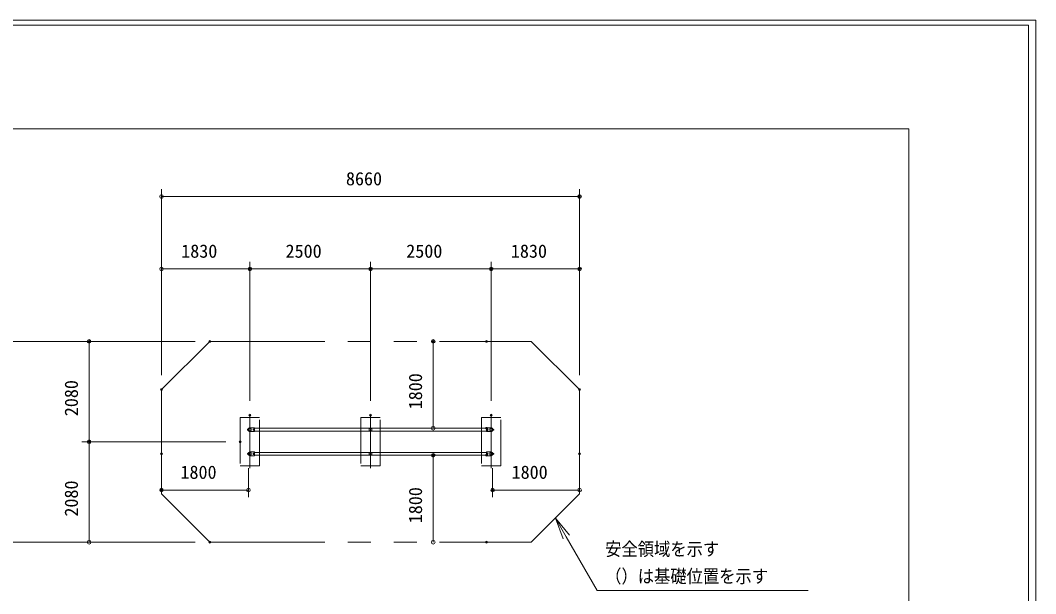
# Model space of a CAD drawing. Units: millimetres, scale not verified. Extents: x 0 to 420, y 0 to 297.
# Drawn here: x 280 to 420.2, y 218.1 to 297.3 of the extents above; entities that cross this region are included whole.
import ezdxf
from ezdxf.enums import TextEntityAlignment as Align

# ---------------------------------------------------------------- set-up
doc = ezdxf.new("R2010")
doc.units = ezdxf.units.MM
doc.header["$LTSCALE"] = 0.5
doc.header["$PDMODE"] = 32
doc.header["$PDSIZE"] = 0.25
for name, pattern in [('USER1', [50.8, 31.75, -6.35, 6.35, -6.35]), ('USER2', [19.05, 12.7, -6.35]), ('USER3', [63.5, 31.75, -6.35, 6.35, -6.35, 6.35, -6.35])]:
    doc.linetypes.add(name, pattern=pattern)
for name, color, linetype, lineweight in [('DEFPOINTS_3', 7, 'Continuous', 0), ('LY_2', 7, 'Continuous', 0), ('LY_5', 7, 'Continuous', 0), ('LY_6', 7, 'Continuous', 0)]:
    doc.layers.add(name, color=color, linetype=linetype, lineweight=lineweight)
doc.styles.add('ＭＳ ゴシック', font='')
doc.styles.get('ＭＳ ゴシック').set_extended_font_data('MS Gothic')

# ---------------------------------------------------------------- blocks, each defined once
blk = doc.blocks.new('-010-_DOTBLANK')
at = {"color": 7, "linetype": 'Continuous', "lineweight": 0}
blk.add_line((-0.5, 0), (-1, 0), dxfattribs=at)
blk.add_circle((0, 0), 0.5, dxfattribs=at)
blk = doc.blocks.new('-002-_U2')
at = {"color": 7, "linetype": 'Continuous', "lineweight": 0}
for p, q in [((-1, 0.1667), (0, 0)), ((0, 0), (-1, 0)), ((-1, -0.1667), (0, 0))]:
    blk.add_line(p, q, dxfattribs=at)

msp = doc.modelspace()

# ---------------------------------------------------------------- linework, layer by layer
at = {"layer": 'DEFPOINTS_3'}
for p, q in [((420.25, 297.3069), (0.25, 297.3069)), ((420.25, 0.3069), (420.25, 297.3069))]:
    msp.add_line(p, q, dxfattribs=at)
at = {"layer": 'LY_2'}
for p, q in [((402.75, 282.3069), (17.75, 282.3069)), ((402.75, 15.3069), (402.75, 282.3069))]:
    msp.add_line(p, q, dxfattribs=at)
at = {"layer": 'LY_5'}
for p, q in [((419.248, 296.6134), (1.252, 296.6134)), ((419.248, -0.3069), (419.248, 296.6134)), ((311.3637, 240.7372), (311.3637, 240.7906)), ((311.3927, 240.7062), (311.3927, 240.8216)), ((311.3994, 240.8216), (311.3927, 240.8216)), ((311.3994, 240.7062), (311.3927, 240.7062)), ((311.4161, 240.8252), (311.3994, 240.8252)), ((311.3994, 240.7026), (311.3994, 240.8252)), ((311.3994, 240.7062), (311.3994, 240.8216)), ((311.3994, 240.7692), (311.4161, 240.7648)), ((311.3994, 240.763), (311.4161, 240.7586)), ((311.4161, 240.7026), (311.3994, 240.7026)), ((311.4161, 240.8306), (311.4161, 240.6972)), ((311.4294, 240.8306), (311.4161, 240.8306)), ((311.4161, 240.7026), (311.4161, 240.8252)), ((311.4294, 240.6972), (311.4161, 240.6972)), ((311.4294, 240.6706), (311.4294, 240.8572)), ((311.4294, 240.8306), (311.4294, 240.6972)), ((311.4361, 240.8639), (311.4619, 240.8639)), ((311.4361, 240.6639), (311.4619, 240.6639)), ((311.4937, 240.6639), (311.4937, 240.8639)), ((311.4937, 240.8639), (311.5421, 240.8639)), ((311.4937, 240.6639), (311.5421, 240.6639)), ((311.5338, 240.6639), (311.5338, 240.8639)), ((311.5421, 240.6639), (311.5421, 240.8639)), ((312.3377, 241.0339), (311.7127, 241.0339)), ((312.3377, 240.4939), (311.7127, 240.4939)), ((312.3444, 240.8639), (312.2444, 240.8639)), ((312.3444, 240.6639), (312.2444, 240.6639)), ((312.3444, 240.5006), (312.3444, 241.0272)), ((312.3444, 240.9656), (344.4111, 240.9656)), ((312.3444, 240.5622), (344.4111, 240.5622)), ((344.4111, 240.5006), (344.4111, 241.0272)), ((344.4111, 240.8639), (344.5111, 240.8639)), ((344.4111, 240.6639), (344.5111, 240.6639)), ((344.4177, 241.0339), (345.0427, 241.0339)), ((344.4177, 240.4939), (345.0427, 240.4939)), ((345.2134, 240.6639), (345.2134, 240.8639)), ((345.2617, 240.8639), (345.2134, 240.8639)), ((345.2617, 240.6639), (345.2134, 240.6639)), ((345.2217, 240.6639), (345.2217, 240.8639)), ((345.2617, 240.6639), (345.2617, 240.8639)), ((345.3194, 240.8639), (345.2935, 240.8639)), ((345.3194, 240.6639), (345.2935, 240.6639)), ((345.3261, 240.6706), (345.3261, 240.8572)), ((345.3261, 240.8306), (345.3261, 240.6972)), ((345.3261, 240.8306), (345.3394, 240.8306)), ((345.3261, 240.6972), (345.3394, 240.6972)), ((345.3394, 240.8306), (345.3394, 240.6972)), ((345.3394, 240.8252), (345.3561, 240.8252)), ((345.3394, 240.7026), (345.3394, 240.8252)), ((345.3561, 240.7692), (345.3394, 240.7648)), ((345.3561, 240.763), (345.3394, 240.7586)), ((345.3394, 240.7026), (345.3561, 240.7026)), ((345.3561, 240.7026), (345.3561, 240.8252)), ((345.3561, 240.7062), (345.3561, 240.8216)), ((345.3561, 240.8216), (345.3627, 240.8216)), ((345.3561, 240.7062), (345.3627, 240.7062)), ((345.3627, 240.7062), (345.3627, 240.8216)), ((345.3917, 240.7372), (345.3917, 240.7906)), ((311.3637, 237.4039), (311.3637, 237.4572)), ((311.3927, 237.3729), (311.3927, 237.4882)), ((311.3994, 237.4882), (311.3927, 237.4882)), ((311.3994, 237.3729), (311.3927, 237.3729)), ((311.4161, 237.4919), (311.3994, 237.4919)), ((311.3994, 237.3692), (311.3994, 237.4919)), ((311.3994, 237.3729), (311.3994, 237.4882)), ((311.3994, 237.4359), (311.4161, 237.4314)), ((311.3994, 237.4297), (311.4161, 237.4252)), ((311.4161, 237.3692), (311.3994, 237.3692)), ((311.4161, 237.4972), (311.4161, 237.3639)), ((311.4294, 237.4972), (311.4161, 237.4972)), ((311.4161, 237.3692), (311.4161, 237.4919)), ((311.4294, 237.3639), (311.4161, 237.3639)), ((311.4294, 237.3372), (311.4294, 237.5239)), ((311.4294, 237.4972), (311.4294, 237.3639)), ((311.4361, 237.5306), (311.4619, 237.5306)), ((311.4361, 237.3306), (311.4619, 237.3306)), ((311.4937, 237.3306), (311.4937, 237.5306)), ((311.4937, 237.5306), (311.5421, 237.5306)), ((311.4937, 237.3306), (311.5421, 237.3306)), ((311.5338, 237.3306), (311.5338, 237.5306)), ((311.5421, 237.3306), (311.5421, 237.5306)), ((312.3377, 237.7006), (311.7127, 237.7006)), ((312.3377, 237.1606), (311.7127, 237.1606)), ((312.3444, 237.5306), (312.2444, 237.5306)), ((312.3444, 237.3306), (312.2444, 237.3306)), ((312.3444, 237.1672), (312.3444, 237.6939)), ((312.3444, 237.6322), (344.4111, 237.6322)), ((312.3444, 237.2289), (344.4111, 237.2289)), ((344.4111, 237.1672), (344.4111, 237.6939)), ((344.4111, 237.5306), (344.5111, 237.5306)), ((344.4111, 237.3306), (344.5111, 237.3306)), ((344.4177, 237.7006), (345.0427, 237.7006)), ((344.4177, 237.1606), (345.0427, 237.1606)), ((345.2134, 237.3306), (345.2134, 237.5306)), ((345.2617, 237.5306), (345.2134, 237.5306)), ((345.2617, 237.3306), (345.2134, 237.3306)), ((345.2217, 237.3306), (345.2217, 237.5306)), ((345.2617, 237.3306), (345.2617, 237.5306)), ((345.3194, 237.5306), (345.2935, 237.5306)), ((345.3194, 237.3306), (345.2935, 237.3306)), ((345.3261, 237.3372), (345.3261, 237.5239)), ((345.3261, 237.4972), (345.3261, 237.3639)), ((345.3261, 237.4972), (345.3394, 237.4972)), ((345.3261, 237.3639), (345.3394, 237.3639)), ((345.3394, 237.4972), (345.3394, 237.3639)), ((345.3394, 237.4919), (345.3561, 237.4919)), ((345.3394, 237.3692), (345.3394, 237.4919)), ((345.3561, 237.4359), (345.3394, 237.4314)), ((345.3561, 237.4297), (345.3394, 237.4252)), ((345.3394, 237.3692), (345.3561, 237.3692)), ((345.3561, 237.3692), (345.3561, 237.4919)), ((345.3561, 237.3729), (345.3561, 237.4882)), ((345.3561, 237.4882), (345.3627, 237.4882)), ((345.3561, 237.3729), (345.3627, 237.3729)), ((345.3627, 237.3729), (345.3627, 237.4882)), ((345.3917, 237.4039), (345.3917, 237.4572))]:
    msp.add_line(p, q, dxfattribs=at)
at = {"layer": 'LY_5', "linetype": 'USER3'}
for p, q in [((299.5094, 246.2989), (306.1761, 252.9656)), ((306.1761, 252.9656), (350.5794, 252.9656)), ((350.5794, 252.9656), (357.2461, 246.2989)), ((299.5094, 231.8956), (299.5094, 246.2989)), ((357.2461, 231.8956), (357.2461, 246.2989)), ((306.1761, 225.2289), (299.5094, 231.8956)), ((350.5794, 225.2289), (357.2461, 231.8956)), ((306.1761, 225.2289), (350.5794, 225.2289))]:
    msp.add_line(p, q, dxfattribs=at)
at = {"layer": 'LY_5', "linetype": 'USER1'}
for p, q in [((311.7111, 235.4306), (311.7111, 242.7639)), ((328.3777, 235.4306), (328.3777, 242.7639)), ((345.0444, 235.4306), (345.0444, 242.7639))]:
    msp.add_line(p, q, dxfattribs=at)
at = {"layer": 'LY_5', "linetype": 'USER2'}
for p, q in [((313.0444, 242.4306), (310.3777, 242.4306)), ((310.3777, 242.4306), (310.3777, 235.7639)), ((313.0444, 235.7639), (313.0444, 242.4306)), ((329.7111, 242.4306), (327.0444, 242.4306)), ((327.0444, 242.4306), (327.0444, 235.7639)), ((329.7111, 235.7639), (329.7111, 242.4306)), ((346.3777, 242.4306), (343.7111, 242.4306)), ((343.7111, 242.4306), (343.7111, 235.7639)), ((346.3777, 235.7639), (346.3777, 242.4306)), ((310.3777, 235.7639), (313.0444, 235.7639)), ((327.0444, 235.7639), (329.7111, 235.7639)), ((343.7111, 235.7639), (346.3777, 235.7639))]:
    msp.add_line(p, q, dxfattribs=at)
for centre in [(311.7111, 240.7639), (328.3777, 240.7639), (345.0444, 240.7639), (311.7111, 237.4306), (328.3777, 237.4306), (345.0444, 237.4306)]:
    msp.add_circle(centre, 0.2017, dxfattribs=at)
at = {"layer": 'LY_5'}
for centre in [(312.2444, 240.7639), (344.5111, 240.7639), (312.2444, 237.4306), (344.5111, 237.4306)]:
    msp.add_circle(centre, 0.0667, dxfattribs=at)
for centre, radius, start, end in [((311.4233, 240.7639), 0.0653, 117.93242, 155.88589), ((311.4233, 240.7639), 0.0653, 204.11411, 242.06758), ((311.4361, 240.8572), 0.00667, 90, 180), ((311.4361, 240.6706), 0.00667, 180, 270), ((311.7127, 240.7639), 0.27, 90, 270), ((312.2444, 240.7639), 0.1, 90, 270), ((312.3377, 241.0272), 0.00667, 0, 90), ((312.3377, 240.5006), 0.00667, 270, 0), ((344.4177, 241.0272), 0.00667, 90, 180), ((344.4177, 240.5006), 0.00667, 180, 270), ((344.5111, 240.7639), 0.1, 270, 90), ((345.0427, 240.7639), 0.27, 270, 90), ((345.3194, 240.8572), 0.00667, 0, 90), ((345.3194, 240.6706), 0.00667, 270, 0), ((345.3322, 240.7639), 0.0653, 24.11411, 62.06758), ((345.3322, 240.7639), 0.0653, 297.93242, 335.88589), ((311.4233, 237.4306), 0.0653, 117.93242, 155.88589), ((311.4233, 237.4306), 0.0653, 204.11411, 242.06758), ((311.4361, 237.5239), 0.00667, 90, 180), ((311.4361, 237.3372), 0.00667, 180, 270), ((311.7127, 237.4306), 0.27, 90, 270), ((312.2444, 237.4306), 0.1, 90, 270), ((312.3377, 237.6939), 0.00667, 0, 90), ((312.3377, 237.1672), 0.00667, 270, 0), ((344.4177, 237.6939), 0.00667, 90, 180), ((344.4177, 237.1672), 0.00667, 180, 270), ((344.5111, 237.4306), 0.1, 270, 90), ((345.0427, 237.4306), 0.27, 270, 90), ((345.3194, 237.5239), 0.00667, 0, 90), ((345.3194, 237.3372), 0.00667, 270, 0), ((345.3322, 237.4306), 0.0653, 24.11411, 62.06758), ((345.3322, 237.4306), 0.0653, 297.93242, 335.88589)]:
    msp.add_arc(centre, radius, start, end, dxfattribs=at)
at = {"layer": 'LY_6'}
for p, q in [((299.5094, 248.2989), (299.5094, 273.9656)), ((357.2461, 248.2989), (357.2461, 273.9656)), ((299.5094, 272.9656), (357.2461, 272.9656)), ((299.5094, 248.2989), (299.5094, 263.9656)), ((311.7111, 244.7639), (311.7111, 263.9656)), ((311.7111, 244.7639), (311.7111, 263.9656)), ((328.3777, 244.7639), (328.3777, 263.9656)), ((328.3777, 244.7639), (328.3777, 263.9656)), ((345.0444, 244.7639), (345.0444, 263.9656)), ((345.0444, 244.7639), (345.0444, 263.9656)), ((357.2461, 248.2989), (357.2461, 263.9656)), ((299.5094, 262.9656), (311.7111, 262.9656)), ((311.7111, 262.9656), (328.3777, 262.9656)), ((328.3777, 262.9656), (345.0444, 262.9656)), ((345.0444, 262.9656), (357.2461, 262.9656)), ((304.1761, 252.9656), (278.5094, 252.9656)), ((304.1761, 252.9656), (288.5094, 252.9656)), ((289.5094, 239.0972), (289.5094, 252.9656)), ((337.0444, 240.9656), (337.0444, 252.9656)), ((342.4111, 240.9656), (336.0444, 240.9656)), ((308.3777, 239.0972), (288.5094, 239.0972)), ((308.3777, 239.0972), (288.5094, 239.0972)), ((289.5094, 225.2289), (289.5094, 239.0972)), ((342.4111, 237.2289), (336.0444, 237.2289)), ((337.0444, 225.2289), (337.0444, 237.2289)), ((311.5094, 235.4306), (311.5094, 231.4306)), ((345.2461, 235.4306), (345.2461, 231.4306)), ((311.5094, 232.4306), (299.5094, 232.4306)), ((357.2461, 232.4306), (345.2461, 232.4306)), ((355.4127, 225.9642), (359.6862, 218.5622)), ((304.1761, 225.2289), (278.5094, 225.2289)), ((304.1761, 225.2289), (288.5094, 225.2289)), ((359.6862, 218.5622), (360.6862, 218.5622)), ((360.6862, 218.5622), (388.837, 218.5622))]:
    msp.add_line(p, q, dxfattribs=at)
for p in [(357.2461, 272.9656), (311.7111, 262.9656), (328.3777, 262.9656), (345.0444, 262.9656), (357.2461, 262.9656), (289.5094, 252.9656), (306.1761, 252.9656), (306.1761, 252.9656), (337.0444, 252.9656), (344.4111, 252.9656), (299.5094, 246.2989), (299.5094, 246.2989), (357.2461, 246.2989), (357.2461, 246.2989), (311.7111, 242.7639), (311.7111, 242.7639), (328.3777, 242.7639), (328.3777, 242.7639), (345.0444, 242.7639), (345.0444, 242.7639), (344.4111, 240.9656), (289.5094, 239.0972), (310.3777, 239.0972), (310.3777, 239.0972), (299.5094, 237.4306), (311.5094, 237.4306), (337.0444, 237.2289), (344.4111, 237.2289), (345.2461, 237.4306), (357.2461, 237.4306), (299.5094, 232.4306), (345.2461, 232.4306), (306.1761, 225.2289), (306.1761, 225.2289), (344.4111, 225.2289)]:
    msp.add_point(p, dxfattribs=at)

# ---------------------------------------------------------------- block references
for name, p, xscale, yscale, rotation in [('-010-_DOTBLANK', (299.5094, 272.9656), 0.5, 0.5, 180), ('-010-_DOTBLANK', (299.5094, 262.9656), 0.5, 0.5, 180), ('-010-_DOTBLANK', (311.7111, 262.9656), 0.5, 0.5, 180), ('-010-_DOTBLANK', (328.3777, 262.9656), 0.5, 0.5, 180), ('-010-_DOTBLANK', (345.0444, 262.9656), 0.5, 0.5, 180), ('-010-_DOTBLANK', (289.5094, 252.9656), 0.5, 0.5, 90), ('-010-_DOTBLANK', (337.0444, 252.9656), 0.5, 0.5, 90), ('-010-_DOTBLANK', (337.0444, 240.9656), 0.5, 0.5, 270), ('-010-_DOTBLANK', (289.5094, 239.0972), 0.5, 0.5, 270), ('-010-_DOTBLANK', (289.5094, 239.0972), 0.5, 0.5, 90), ('-010-_DOTBLANK', (337.0444, 237.2289), 0.5, 0.5, 90), ('-010-_DOTBLANK', (299.5094, 232.4306), 0.5, 0.5, 180), ('-010-_DOTBLANK', (345.2461, 232.4306), 0.5, 0.5, 180), ('-002-_U2', (353.9127, 228.5622), 3, 3, 120), ('-010-_DOTBLANK', (289.5094, 225.2289), 0.5, 0.5, 270), ('-010-_DOTBLANK', (337.0444, 225.2289), 0.5, 0.5, 270)]:
    msp.add_blockref(name, p, dxfattribs=dict(at, xscale=xscale, yscale=yscale, rotation=rotation))
at = {"layer": 'LY_6', "xscale": 0.5, "yscale": 0.5}
for p in [(357.2461, 272.9656), (311.7111, 262.9656), (328.3777, 262.9656), (345.0444, 262.9656), (357.2461, 262.9656), (311.5094, 232.4306), (357.2461, 232.4306)]:
    msp.add_blockref('-010-_DOTBLANK', p, dxfattribs=at)

# ---------------------------------------------------------------- texts
at = {"layer": 'LY_6', "style": 'ＭＳ ゴシック'}
for s, p in [('8660', (324.9823, 273.9656)), ('1830', (302.2276, 263.9656)), ('2500', (316.6423, 263.9656)), ('2500', (333.309, 263.9656)), ('1830', (347.7626, 263.9656)), ('1800', (302.1232, 233.4306)), ('1800', (347.8598, 233.4306))]:
    msp.add_text(s, height=1.833, dxfattribs=at).set_placement(p, align=Align.BOTTOM_LEFT)
for s, p in [('1800', (336.0444, 243.5793)), ('2080', (288.5094, 242.6293)), ('2080', (288.5094, 228.761)), ('1800', (336.0444, 227.8427))]:
    msp.add_text(s, height=1.833, rotation=90, dxfattribs=at).set_placement(p, align=Align.BOTTOM_LEFT)
at = {"layer": 'LY_6', "style": 'ＭＳ ゴシック', "width": 0.9}
for s, p in [('安全領域を示す', (360.7862, 222.8122)), ('（）は基礎位置を示す', (360.7862, 219.0622))]:
    msp.add_text(s, height=1.833, dxfattribs=at).set_placement(p, align=Align.BOTTOM_LEFT)

doc.saveas('drawing.dxf')
